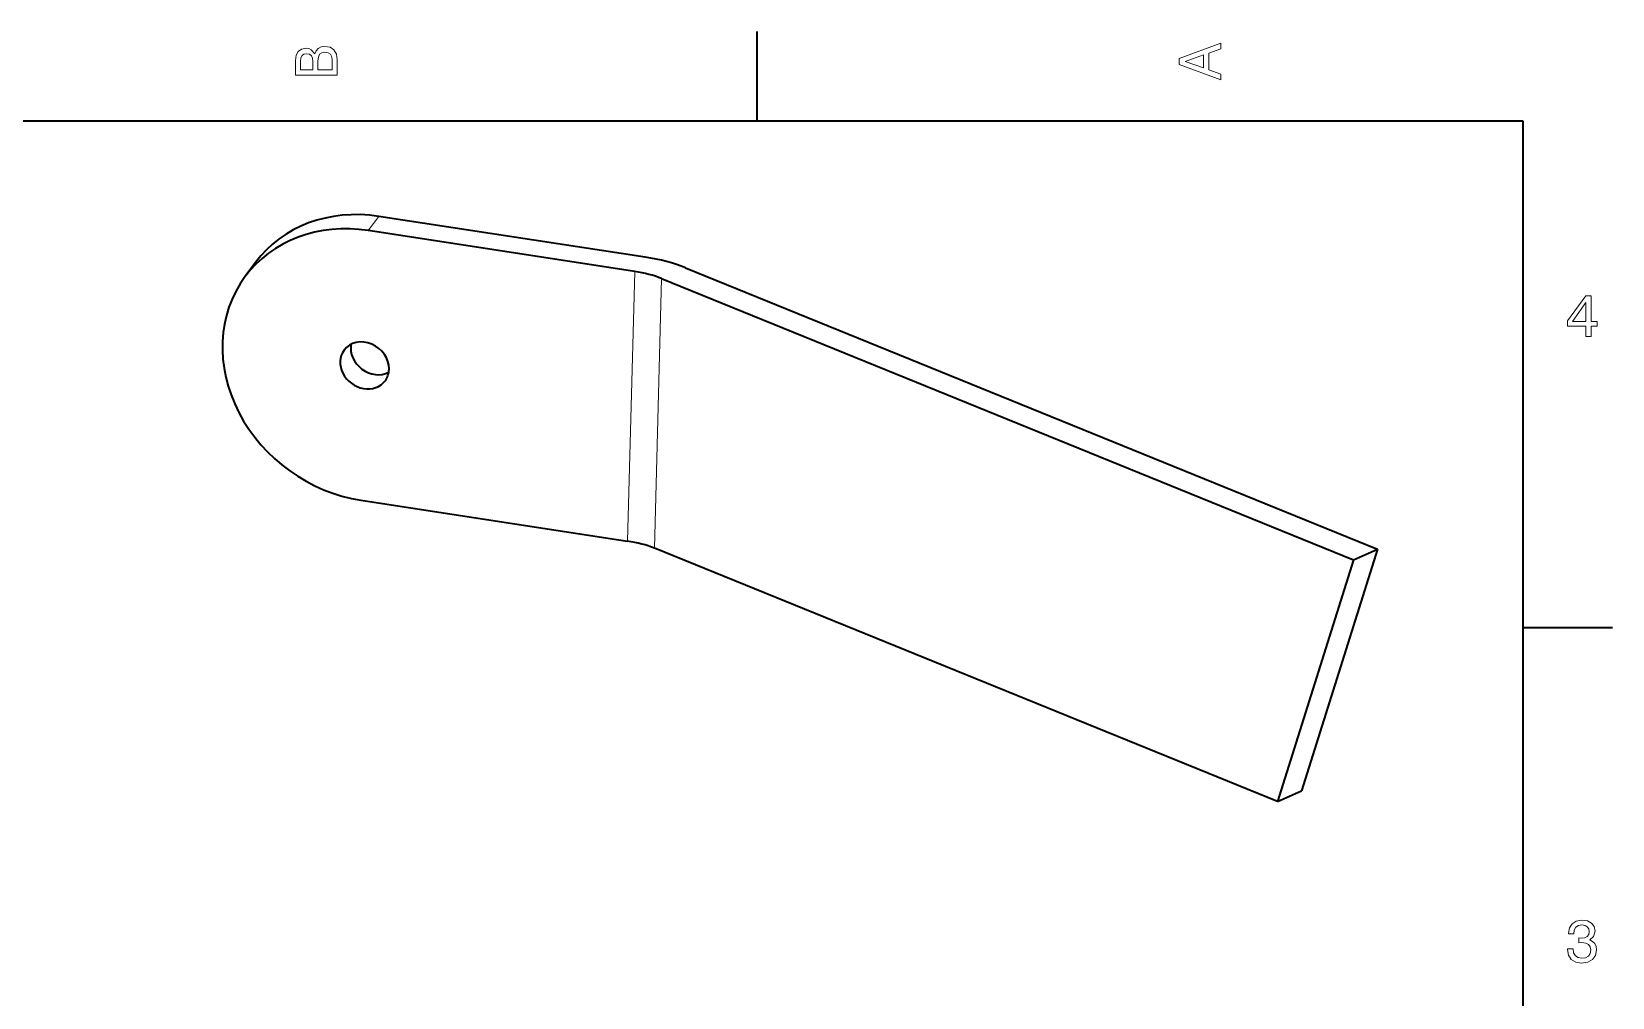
# Model space of a CAD drawing. Extents: x 0 to 297, y 0 to 210.
# Drawn here: x 161.8 to 294.5, y 126.5 to 207.5 of the extents above; entities that cross this region are included whole.
import ezdxf

# ---------------------------------------------------------------- set-up
doc = ezdxf.new("R2010")
doc.units = 0

msp = doc.modelspace()

# ---------------------------------------------------------------- linework, layer by layer
at = {"color": 7, "lineweight": 35, "ltscale": 0.1875}
for p, q in [((222.699997, 200), (222.699997, 207.5)), ((287, 157.5), (294.5, 157.5))]:
    msp.add_line(p, q, dxfattribs=at)
at = {"color": 7, "lineweight": 35}
for p, q in [((287, 200), (10, 200)), ((287, 10), (287, 200)), ((213.291534, 188.573471), (190.914627, 191.9991)), ((212.405655, 187.377563), (190.028748, 190.803177)), ((216.675308, 187.681198), (274.776825, 164.07515)), ((214.661499, 186.7827), (272.763031, 163.176651)), ((189.423096, 168.168747), (211.800003, 164.743118)), ((266.380035, 142.889496), (214.055862, 164.14827)), ((274.776825, 164.07515), (268.393829, 143.787979)), ((272.763031, 163.176651), (266.380035, 142.889496))]:
    msp.add_line(p, q, dxfattribs=at)
at = {"color": 7, "lineweight": 13, "ltscale": 0.037207}
msp.add_line((190.914627, 191.9991), (190.028748, 190.803177), dxfattribs=at)
at = {"color": 7, "lineweight": 35, "ltscale": 0.037207}
msp.add_line((180.567398, 188.122299), (179.681519, 186.926376), dxfattribs=at)
at = {"color": 7, "lineweight": 13}
for p, q in [((212.405655, 187.377563), (211.800003, 164.743118)), ((214.661499, 186.7827), (214.055862, 164.14827))]:
    msp.add_line(p, q, dxfattribs=at)
at = {"color": 7, "lineweight": 35, "ltscale": 0.055129}
msp.add_line((272.763031, 163.176651), (274.776825, 164.07515), dxfattribs=at)
at = {"color": 7, "lineweight": 35, "ltscale": 0.055128}
msp.add_line((266.380035, 142.889496), (268.393829, 143.787979), dxfattribs=at)
at = {"color": 7, "lineweight": 13}
for points in [[(185.542007, 205.630417), (185.249496, 205.983429), (185.052811, 206.074219), (184.81073, 206.104477), (184.432495, 206.03891), (184.160156, 205.842224), (183.993729, 205.524506), (183.933212, 205.080704), (183.933212, 203.835022), (187.433212, 203.835022), (187.433212, 205.151306), (187.36261, 205.620331), (187.155838, 205.968307), (186.828018, 206.185165), (186.384216, 206.260818), (186.08667, 206.215424), (185.839554, 206.094391), (185.65799, 205.897705)], [(187.014618, 205.095825), (187.014618, 204.298996), (185.809296, 204.298996), (185.809296, 205.050446), (185.844589, 205.368164), (185.9505, 205.595108), (186.132065, 205.731277), (186.394302, 205.776657), (186.671692, 205.731277), (186.863327, 205.605194), (186.979324, 205.393372)], [(261.633209, 203.466858), (261.633209, 203.930847), (260.604401, 204.298996), (260.604401, 205.695969), (261.633209, 206.064133), (261.633209, 206.538193), (258.128174, 205.257217), (258.128174, 204.742798)], [(185.385666, 204.984879), (185.385666, 204.298996), (184.351807, 204.298996), (184.351807, 205.025223), (184.382065, 205.297562), (184.472839, 205.489197), (184.629181, 205.605194), (184.86116, 205.645538), (185.093155, 205.600143), (185.254532, 205.479111), (185.355408, 205.272339)], [(260.17572, 204.460388), (258.632477, 205), (260.17572, 205.539627)], [(292.277374, 181.916794), (292.731262, 181.916794), (292.731262, 182.784225), (293.23056, 182.784225), (293.23056, 183.187683), (292.731262, 183.187683), (292.731262, 185.341141), (292.272339, 185.341141), (290.739197, 183.228027), (290.739197, 182.784225), (292.277374, 182.784225)], [(291.162842, 183.187683), (292.277374, 184.756134), (292.277374, 183.187683)], [(290.729126, 130.51622), (290.729126, 130.480911), (290.809814, 129.996765), (291.046844, 129.633652), (291.420044, 129.401657), (291.914276, 129.315933), (292.438782, 129.401657), (292.832153, 129.623566), (293.08429, 129.976593), (293.175079, 130.430481), (293.134735, 130.728027), (293.023773, 130.970108), (292.842224, 131.156708), (292.600159, 131.292877), (292.927948, 131.565216), (293.043945, 131.998932), (292.968292, 132.392303), (292.751434, 132.68985), (292.398407, 132.87645), (291.914276, 132.942017), (291.460388, 132.861313), (291.112396, 132.63942), (290.885468, 132.286392), (290.809814, 131.817368), (290.809814, 131.782074), (291.258636, 131.782074), (291.299011, 132.104828), (291.430115, 132.336823), (291.641937, 132.478027), (291.939484, 132.528473), (292.201721, 132.488113), (292.393372, 132.382217), (292.509369, 132.210739), (292.554749, 131.97876), (292.509369, 131.731628), (292.388336, 131.565216), (292.176514, 131.46434), (291.889069, 131.434082), (291.692383, 131.439133), (291.692383, 131.04071), (291.939484, 131.050797), (292.257202, 131.005417), (292.494232, 130.884369), (292.635468, 130.687683), (292.685883, 130.430481), (292.630402, 130.13797), (292.484161, 129.921112), (292.252167, 129.784943), (291.944519, 129.739563), (291.626801, 129.789993), (291.394806, 129.941284), (291.248566, 130.183365), (291.193085, 130.51622)]]:
    msp.add_lwpolyline(points, close=True, dxfattribs=at)
at = {"color": 7, "lineweight": 35}
for centre, major_axis, ratio, start_param, end_param in [((190.611801, 180.68187), (-10.044403, 7.440414), 0.868268, 5.2585897806, 6.2831850535), ((189.725922, 179.485962), (-10.044403, 7.440414), 0.868268, 5.2585897806, 6.2831850535), ((210.633896, 184.985718), (-8.99678, 0.240738), 0.423916, 3.9875463769, 4.4238786899), ((210.633896, 184.985718), (-5.997849, 0.160492), 0.423916, 3.9875463769, 4.4238786899), ((189.725922, 179.485962), (-10.044403, 7.440414), 0.868268, 6.2831850535, 8.4001824342), ((189.725922, 179.485962), (-1.727631, 1.279755), 0.868268, 0.0001947354, 3.141787389), ((189.725922, 179.485962), (-1.727631, 1.279755), 0.868268, 3.6877934538, 6.2833800426), ((190.611801, 180.68187), (-1.727631, 1.279755), 0.868268, 0.4101290744, 2.7312651487), ((189.725922, 179.485962), (-1.727631, 1.279755), 0.868268, 3.141787389, 3.6877934538), ((210.028244, 162.351288), (-5.997849, 0.160492), 0.423916, 3.9875463769, 4.4238786899)]:
    msp.add_ellipse(centre, major_axis=major_axis, ratio=ratio, start_param=start_param, end_param=end_param, dxfattribs=at)

doc.saveas('drawing.dxf')
